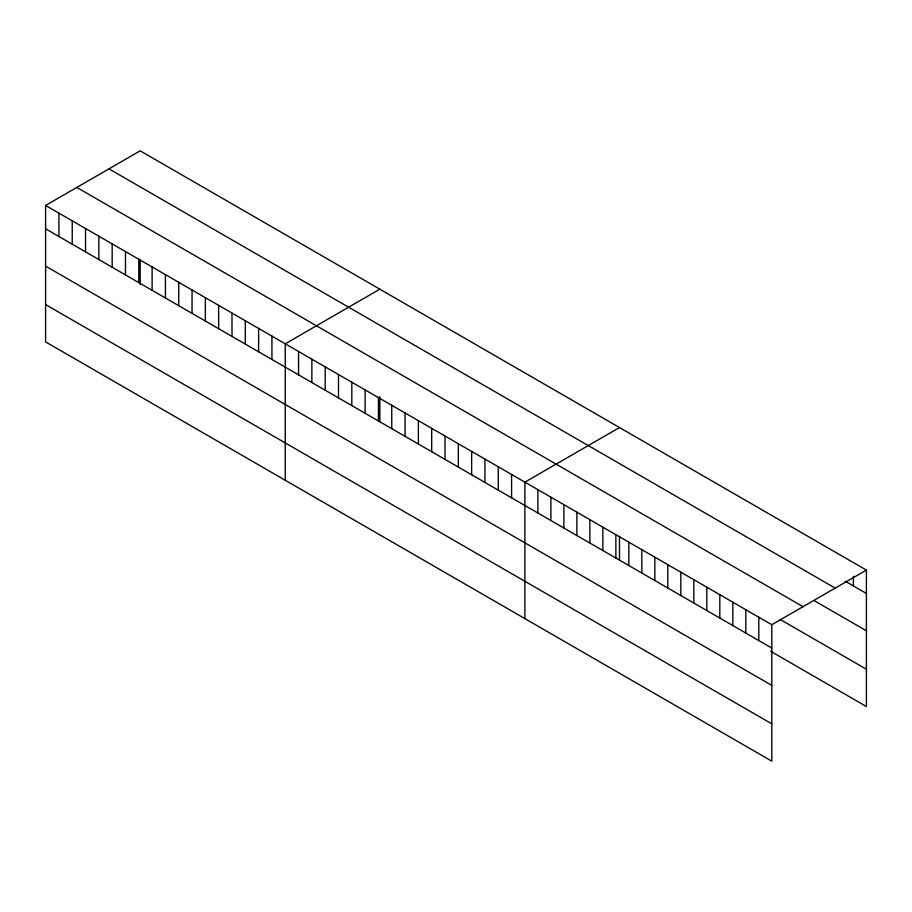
<?xml version="1.0" encoding="UTF-8"?>
<svg xmlns="http://www.w3.org/2000/svg" width="912" height="912" viewBox="0 0 912 912"><rect width="100%" height="100%" fill="white"/><g stroke="black" fill="none" stroke-linecap="round" stroke-linejoin="round"><path stroke-width="1.37" d="M45.6 205.451L771.803 624.709L771.803 761.167L45.6 341.909L45.6 205.451L140.197 150.833L866.4 570.091L866.4 706.549L770.708 651.305M379.848 289.184L285.251 343.801L285.251 480.259M619.487 427.546L524.89 482.163L524.89 618.621M771.803 624.709L866.4 570.091M845.139 581.172L866.4 593.45M108.984 168.857L835.187 588.115M814.416 600.769L866.4 630.773M76.813 187.427L803.016 606.685M780.159 619.442L866.4 669.226M45.6 228.798L771.803 648.067M45.6 266.122L771.803 685.391M45.6 304.585L771.803 723.843M853.404 576.327L853.404 585.949M758.807 617.207L758.807 640.566M745.811 609.706L745.811 633.065M732.815 602.205L732.815 625.564M719.819 594.704L719.819 618.051M706.823 587.203L706.823 610.55M693.827 579.701L693.827 603.049M680.831 572.189L680.831 595.547M667.835 564.688L667.835 588.046M654.839 557.186L654.839 580.545M641.843 549.685L641.843 573.044M628.847 542.184L628.847 565.543M619.487 536.359L619.487 559.854M615.862 534.683L615.862 558.03M602.866 527.182L602.866 550.529M589.87 519.68L589.87 543.028M576.874 512.168L576.874 535.526M563.878 504.667L563.878 528.025M550.882 497.165L550.882 520.524M537.886 489.664L537.886 513.023M511.575 474.479L511.575 497.827M498.26 466.784L498.26 490.143M484.945 459.101L484.945 482.459M471.641 451.417L471.641 474.776M458.326 443.734L458.326 467.081M445.01 436.039L445.01 459.397M431.695 428.355L431.695 451.714M418.38 420.671L418.38 444.019M405.065 412.988L405.065 436.335M391.75 405.293L391.75 428.651M379.848 396.617L379.848 421.504M378.446 397.609L378.446 420.968M365.131 389.926L365.131 413.273M351.815 382.242L351.815 405.589M338.5 374.547L338.5 397.906M325.185 366.863L325.185 390.222M311.87 359.18L311.87 382.527M298.555 351.485L298.555 374.843M271.936 336.118L271.936 359.476M258.62 328.434L258.62 351.781M245.305 320.739L245.305 344.098M231.99 313.055L231.99 336.414M218.675 305.372L218.675 328.73M205.36 297.688L205.36 321.035M192.044 289.993L192.044 313.352M178.741 282.31L178.741 305.668M165.425 274.626L165.425 297.985M152.11 266.942L152.11 290.29M140.197 259.635L140.197 284.521M138.795 259.247L138.795 282.606M125.48 251.564L125.48 274.922M112.165 243.88L112.165 267.227M98.849 236.197L98.849 259.544M85.546 228.502L85.546 251.86M72.23 220.818L72.23 244.177M58.915 213.134L58.915 236.482"/></g></svg>
